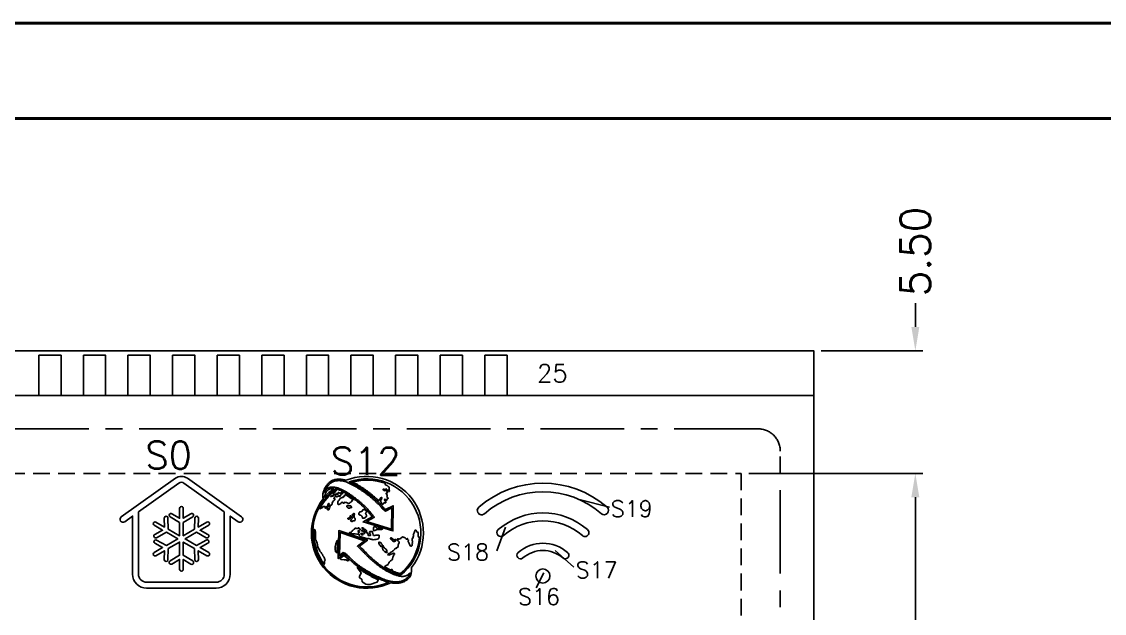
# Model space of a CAD drawing. Header units: millimetres. Extents: x 50 to 800, y 302 to 428.
# Drawn here: x 297.49 to 346.04, y 401.52 to 428.07 of the extents above; entities that cross this region are included whole.
import ezdxf
from ezdxf.enums import TextEntityAlignment as Align

# ---------------------------------------------------------------- set-up
doc = ezdxf.new("R2010")
doc.units = ezdxf.units.MM
doc.header["$LTSCALE"] = 3
doc.linetypes.add('CENTER', pattern=[2, 1.25, -0.25, 0.25, -0.25])
doc.linetypes.add('HIDDEN', pattern=[0.375, 0.25, -0.125])
doc.layers.get('DEFPOINTS').update_dxf_attribs({"linetype": 'CONTINUOUS'})
for name, color, linetype in [('1', 4, 'CONTINUOUS'), ('DIM', 4, 'CONTINUOUS'), ('DWG', 7, 'CONTINUOUS'), ('title', 7, 'CONTINUOUS')]:
    doc.layers.add(name, color=color, linetype=linetype)
doc.styles.add('ROMANS', font='romans.shx')
doc.dimstyles.new('LCDDIM', dxfattribs={"dimtxt": 0.7, "dimasz": 0.56, "dimexe": 0.175, "dimexo": 0.175, "dimgap": 0.14, "dimtad": 0, "dimzin": 0, "dimdsep": 46, "dimtxsty": 'ROMANS', "dimcen": 2.5, "dimadec": 0, "dimazin": 0, "dimtfac": 1, "dimtofl": 0, "dimtmove": 0, "dimatfit": 3, "dimfxl": 0, "dimarcsym": 0})

# ---------------------------------------------------------------- blocks, each defined once
blk = doc.blocks.new('SPC')
at = {"layer": 'DWG'}
for points in [[(50.688, 36.831), (50.337, 37.081), (50.337, 34.476, -0.414214), (49.707, 33.846), (46.587, 33.846, -0.414214), (45.956, 34.476), (45.956, 37.081), (45.606, 36.831, -1), (45.451, 37.049), (47.88, 38.781, -0.320007), (48.413, 38.781), (50.843, 37.049, -1)], [(55.425, 38.715), (55.392, 38.721), (55.359, 38.726), (55.326, 38.73), (55.293, 38.733), (55.26, 38.735), (55.226, 38.736), (55.193, 38.736), (55.159, 38.735), (55.126, 38.733), (55.093, 38.73), (55.06, 38.726), (55.027, 38.719), (54.994, 38.712), (54.963, 38.702), (54.937, 38.691), (54.907, 38.677), (54.877, 38.661), (54.849, 38.643), (54.821, 38.624), (54.795, 38.604), (54.77, 38.582), (54.745, 38.56), (54.722, 38.536), (54.699, 38.511), (54.677, 38.486), (54.657, 38.459), (54.637, 38.432), (54.619, 38.404), (54.602, 38.376), (54.585, 38.347), (54.57, 38.317), (54.556, 38.287), (54.543, 38.256), (54.531, 38.225), (54.528, 38.217), (54.518, 38.185), (54.509, 38.153), (54.501, 38.12), (54.495, 38.088), (54.491, 38.054), (54.488, 38.021), (54.487, 37.988), (54.488, 37.954), (54.492, 37.921), (54.499, 37.889), (54.508, 37.861, 0.794375), (57.538, 34.091), (57.567, 34.086), (57.6, 34.082), (57.633, 34.078), (57.666, 34.074), (57.699, 34.072), (57.733, 34.07), (57.766, 34.07), (57.8, 34.07), (57.833, 34.072), (57.866, 34.074), (57.9, 34.078), (57.933, 34.082), (57.965, 34.088), (57.998, 34.096), (58.03, 34.105), (58.062, 34.115), (58.093, 34.127), (58.124, 34.14), (58.153, 34.155), (58.182, 34.171), (58.211, 34.189), (58.239, 34.207), (58.266, 34.226), (58.293, 34.246), (58.318, 34.268), (58.342, 34.292), (58.364, 34.316), (58.384, 34.343), (58.402, 34.371), (58.418, 34.401), (58.43, 34.432), (58.44, 34.463), (58.445, 34.488), (58.45, 34.521), (58.455, 34.554), (58.458, 34.587), (58.461, 34.621), (58.464, 34.654), (58.466, 34.687), (58.468, 34.721), (58.47, 34.754), (58.471, 34.778, 0.762052), (55.526, 38.688), (55.522, 38.69), (55.49, 38.699), (55.458, 38.707)], [(50.07, 34.476), (50.07, 37.271), (48.258, 38.564, 0.320007), (48.035, 38.564), (46.223, 37.271), (46.223, 34.476, 0.414214), (46.587, 34.113), (49.707, 34.113, 0.414214)], [(55.686, 38.619), (55.715, 38.605), (55.745, 38.59), (55.775, 38.574), (55.805, 38.559), (55.834, 38.544), (55.864, 38.528), (55.893, 38.512), (55.922, 38.496), (55.951, 38.479), (55.98, 38.463), (56.009, 38.446), (56.038, 38.429), (56.067, 38.412), (56.095, 38.395), (56.124, 38.377), (56.152, 38.359), (56.18, 38.341), (56.208, 38.323), (56.236, 38.305), (56.264, 38.286), (56.292, 38.268), (56.319, 38.249), (56.347, 38.23), (56.374, 38.211), (56.401, 38.191), (56.428, 38.171), (56.455, 38.152), (56.482, 38.132), (56.508, 38.111), (56.535, 38.091), (56.561, 38.071), (56.587, 38.05), (56.613, 38.029), (56.639, 38.008), (56.665, 37.987), (56.691, 37.965), (56.716, 37.944), (56.742, 37.922), (56.767, 37.9), (56.792, 37.878), (56.817, 37.856), (56.842, 37.834), (56.866, 37.811), (56.891, 37.788), (56.915, 37.766), (56.94, 37.743), (56.964, 37.72), (56.988, 37.697), (57.012, 37.673), (57.036, 37.65), (57.059, 37.626), (57.083, 37.602), (57.092, 37.593), (57.115, 37.568), (57.137, 37.543), (57.158, 37.518), (57.179, 37.492), (57.201, 37.467), (57.224, 37.442), (57.248, 37.419), (57.274, 37.398), (57.302, 37.38), (57.644, 37.546), (57.634, 36.419), (56.296, 36.819), (56.706, 37.051), (56.69, 37.068), (56.668, 37.093), (56.646, 37.119), (56.625, 37.145), (56.604, 37.171), (56.584, 37.197), (56.563, 37.224), (56.543, 37.25), (56.522, 37.276), (56.5, 37.302), (56.479, 37.327), (56.457, 37.352), (56.44, 37.369), (56.417, 37.393), (56.393, 37.417), (56.369, 37.441), (56.345, 37.464), (56.321, 37.487), (56.297, 37.509), (56.272, 37.532), (56.247, 37.554), (56.222, 37.577), (56.197, 37.599), (56.172, 37.621), (56.147, 37.643), (56.122, 37.665), (56.096, 37.686), (56.071, 37.708), (56.045, 37.729), (56.019, 37.75), (55.993, 37.771), (55.967, 37.792), (55.941, 37.813), (55.914, 37.833), (55.888, 37.853), (55.861, 37.874), (55.835, 37.894), (55.808, 37.913), (55.781, 37.933), (55.754, 37.953), (55.726, 37.972), (55.699, 37.991), (55.671, 38.01), (55.643, 38.028), (55.616, 38.047), (55.587, 38.065), (55.559, 38.082), (55.531, 38.1), (55.502, 38.117), (55.473, 38.134), (55.444, 38.15), (55.415, 38.166), (55.385, 38.182), (55.356, 38.197), (55.326, 38.212), (55.295, 38.226), (55.265, 38.24), (55.234, 38.253), (55.203, 38.265), (55.172, 38.276), (55.14, 38.287), (55.108, 38.296), (55.076, 38.305), (55.058, 38.309, 0.90576), (57.447, 34.111), (57.436, 34.113), (57.404, 34.122), (57.372, 34.131), (57.34, 34.141), (57.308, 34.152), (57.298, 34.155), (57.267, 34.166), (57.236, 34.178), (57.205, 34.19), (57.173, 34.202), (57.142, 34.214), (57.112, 34.227), (57.081, 34.24), (57.05, 34.253), (57.019, 34.267), (56.989, 34.28), (56.959, 34.294), (56.928, 34.308), (56.898, 34.323), (56.868, 34.337), (56.838, 34.352), (56.808, 34.367), (56.778, 34.382), (56.749, 34.397), (56.719, 34.412), (56.689, 34.428), (56.66, 34.444), (56.631, 34.46), (56.601, 34.476), (56.572, 34.492), (56.543, 34.509), (56.514, 34.526), (56.486, 34.543), (56.457, 34.56), (56.428, 34.577), (56.4, 34.594), (56.371, 34.612), (56.343, 34.63), (56.315, 34.647), (56.287, 34.666), (56.259, 34.684), (56.231, 34.702), (56.203, 34.721), (56.176, 34.74), (56.148, 34.759), (56.121, 34.778), (56.094, 34.797), (56.066, 34.817), (56.04, 34.836), (56.013, 34.856), (55.986, 34.876), (55.96, 34.897), (55.958, 34.898), (55.932, 34.919), (55.906, 34.94), (55.881, 34.962), (55.856, 34.984), (55.831, 35.006), (55.807, 35.029), (55.783, 35.053), (55.759, 35.076), (55.736, 35.1), (55.712, 35.124), (55.689, 35.148), (55.666, 35.172), (55.642, 35.195), (55.619, 35.219), (55.599, 35.24), (55.576, 35.264), (55.552, 35.288), (55.529, 35.311), (55.503, 35.333), (55.476, 35.352), (55.446, 35.368), (55.414, 35.376), (55.177, 35.174), (55.204, 36.43), (56.485, 35.999), (56.134, 35.726), (56.159, 35.703), (56.184, 35.681), (56.209, 35.659), (56.213, 35.655), (56.238, 35.632), (56.262, 35.609), (56.285, 35.586), (56.309, 35.562), (56.332, 35.538), (56.355, 35.514), (56.378, 35.49), (56.401, 35.466), (56.425, 35.442), (56.448, 35.418), (56.457, 35.408), (56.48, 35.385), (56.504, 35.361), (56.528, 35.338), (56.552, 35.315), (56.576, 35.291), (56.6, 35.269), (56.625, 35.246), (56.649, 35.223), (56.674, 35.201), (56.699, 35.178), (56.724, 35.156), (56.749, 35.134), (56.774, 35.112), (56.8, 35.09), (56.825, 35.069), (56.851, 35.047), (56.876, 35.026), (56.902, 35.005), (56.928, 34.984), (56.955, 34.963), (56.981, 34.943), (57.007, 34.923), (57.034, 34.902), (57.061, 34.882), (57.088, 34.863), (57.115, 34.843), (57.142, 34.824), (57.17, 34.805), (57.197, 34.786), (57.225, 34.768), (57.253, 34.749), (57.281, 34.731), (57.31, 34.714), (57.338, 34.696), (57.367, 34.679), (57.396, 34.663), (57.425, 34.646), (57.454, 34.631), (57.484, 34.615), (57.514, 34.6), (57.544, 34.586), (57.574, 34.572), (57.605, 34.559), (57.636, 34.546), (57.667, 34.534), (57.698, 34.523), (57.699, 34.522), (57.731, 34.511), (57.762, 34.5), (57.794, 34.489), (57.826, 34.479), (57.858, 34.47), (57.89, 34.461), (57.923, 34.454), (57.956, 34.448), (57.989, 34.443), (57.989, 34.443, 0.837913), (55.675, 38.625)], [(57.425, 38.413), (57.403, 38.43), (57.367, 38.452), (57.335, 38.467), (57.304, 38.487), (57.283, 38.509), (57.275, 38.536), (57.281, 38.553, 0.157444), (55.825, 38.613), (55.949, 38.544), (55.979, 38.528), (56.008, 38.511), (56.037, 38.494), (56.066, 38.477), (56.095, 38.46), (56.124, 38.442), (56.153, 38.424), (56.182, 38.406), (56.21, 38.388), (56.239, 38.37), (56.267, 38.351), (56.295, 38.333), (56.323, 38.314), (56.351, 38.295), (56.379, 38.275), (56.406, 38.256), (56.434, 38.236), (56.461, 38.216), (56.488, 38.196), (56.515, 38.176), (56.542, 38.156), (56.569, 38.135), (56.596, 38.114), (56.622, 38.093), (56.648, 38.072), (56.675, 38.051), (56.701, 38.03), (56.727, 38.008), (56.752, 37.986), (56.778, 37.964), (56.803, 37.942), (56.829, 37.92), (56.854, 37.897), (56.879, 37.875), (56.904, 37.852), (56.929, 37.829), (56.954, 37.806), (56.978, 37.783), (57.002, 37.76), (57.002, 37.782), (57.022, 37.815), (57.05, 37.819), (57.059, 37.842), (57.059, 37.859), (57.054, 37.876), (57.063, 37.892), (57.076, 37.895), (57.093, 37.898), (57.117, 37.917), (57.139, 37.917), (57.139, 37.89), (57.125, 37.878), (57.13, 37.849), (57.11, 37.831), (57.092, 37.814), (57.092, 37.723), (57.124, 37.668), (57.1, 37.664), (57.13, 37.634), (57.156, 37.606), (57.164, 37.597), (57.185, 37.618), (57.188, 37.621), (57.211, 37.668), (57.25, 37.674), (57.266, 37.674), (57.299, 37.677), (57.307, 37.679), (57.317, 37.688), (57.319, 37.706), (57.306, 37.736), (57.305, 37.737), (57.286, 37.764), (57.271, 37.777), (57.252, 37.81), (57.261, 37.831), (57.289, 37.837), (57.305, 37.808), (57.313, 37.797), (57.33, 37.793), (57.356, 37.788), (57.366, 37.805), (57.36, 37.845), (57.377, 37.85), (57.396, 37.86), (57.417, 37.874), (57.417, 37.895), (57.391, 37.907), (57.369, 37.933), (57.366, 37.966), (57.367, 38.006), (57.367, 38.033), (57.357, 38.047), (57.363, 38.078), (57.321, 38.096), (57.338, 38.121), (57.362, 38.123), (57.375, 38.129), (57.385, 38.152), (57.385, 38.176), (57.358, 38.19), (57.35, 38.217), (57.376, 38.246), (57.42, 38.245), (57.437, 38.219), (57.445, 38.192), (57.464, 38.182), (57.476, 38.208), (57.466, 38.297), (57.464, 38.319), (57.458, 38.353), (57.464, 38.38), (57.453, 38.403)], [(67.234, 37.48, 0.37367), (61.481, 37.48, 1), (61.733, 37.19, -0.37367), (66.982, 37.19, 1)], [(55.094, 38.248), (55.11, 38.244), (55.071, 38.199), (55.049, 38.165), (55.028, 38.148), (55.001, 38.12), (54.973, 38.104), (54.96, 38.059), (54.918, 38.011), (54.903, 37.999), (54.875, 37.988), (54.858, 37.981), (54.836, 37.956), (54.863, 37.967), (54.892, 37.978), (54.947, 37.984), (54.973, 38.01), (55.011, 38.041), (55.049, 38.056), (55.09, 38.073), (55.108, 38.095), (55.125, 38.09), (55.129, 38.062), (55.154, 38.057), (55.171, 38.107), (55.175, 38.121), (55.18, 38.136), (55.198, 38.14), (55.216, 38.132), (55.241, 38.117), (55.271, 38.112), (55.29, 38.115), (55.302, 38.121), (55.309, 38.132), (55.316, 38.153), (55.389, 38.12), (55.379, 38.1), (55.338, 38.083), (55.312, 38.07), (55.289, 38.034), (55.266, 37.981), (55.242, 37.961), (55.214, 37.966), (55.222, 37.984), (55.218, 38.007), (55.205, 38.009), (55.18, 37.976), (55.147, 37.956), (55.127, 37.94), (55.108, 37.943), (55.101, 37.957), (55.098, 37.974), (55.081, 37.988), (55.056, 37.978), (55.056, 37.978), (55.032, 37.954), (55.028, 37.923), (54.999, 37.907), (54.984, 37.884), (54.984, 37.867), (55.007, 37.867), (55.026, 37.847), (55.032, 37.815), (54.991, 37.794), (54.965, 37.762), (54.926, 37.707), (54.911, 37.657), (54.908, 37.637), (54.898, 37.597), (54.878, 37.596), (54.853, 37.556), (54.819, 37.522), (54.792, 37.49), (54.8, 37.459), (54.77, 37.432), (54.787, 37.388), (54.758, 37.365), (54.73, 37.357), (54.705, 37.376), (54.696, 37.409), (54.699, 37.457), (54.711, 37.486), (54.724, 37.51), (54.757, 37.526), (54.782, 37.555), (54.79, 37.563), (54.767, 37.575), (54.763, 37.601), (54.767, 37.627), (54.767, 37.643), (54.738, 37.647), (54.725, 37.621), (54.715, 37.596), (54.691, 37.548), (54.668, 37.516), (54.655, 37.454), (54.655, 37.422), (54.592, 37.446), (54.597, 37.48), (54.592, 37.516), (54.555, 37.511), (54.492, 37.511), (54.474, 37.469), (54.352, 37.414, -0.118437), (55.076, 38.253)], [(54.844, 38.315), (54.877, 38.321), (54.91, 38.324), (54.944, 38.324), (54.977, 38.322), (54.98, 38.321, 0.058687), (54.558, 37.923), (54.561, 37.934), (54.57, 37.967), (54.579, 37.999), (54.589, 38.031), (54.6, 38.062), (54.613, 38.093), (54.626, 38.124), (54.641, 38.154), (54.642, 38.155), (54.658, 38.184), (54.677, 38.211), (54.699, 38.237), (54.724, 38.259), (54.751, 38.278), (54.781, 38.294), (54.812, 38.306)], [(49.37, 35.449), (48.987, 35.67), (49.338, 35.863, 1), (49.259, 36.007), (48.821, 35.766), (48.311, 36.06), (48.821, 36.355), (49.259, 36.114, 1), (49.338, 36.258), (48.987, 36.451), (49.37, 36.672, 1.030478), (49.288, 36.814), (48.905, 36.593), (48.913, 36.992, 1.021645), (48.749, 36.995), (48.739, 36.497), (48.229, 36.202), (48.229, 36.791), (48.656, 37.051, 1), (48.571, 37.191), (48.229, 36.983), (48.229, 37.426, 1.030478), (48.065, 37.426), (48.065, 36.983), (47.722, 37.191, 1), (47.637, 37.051), (48.065, 36.791), (48.065, 36.202), (47.555, 36.497), (47.544, 36.997, 1), (47.38, 36.993), (47.388, 36.593), (47.005, 36.814, 1.030478), (46.923, 36.672), (47.306, 36.451), (46.955, 36.258, 1), (47.034, 36.114), (47.473, 36.355), (47.982, 36.06), (47.473, 35.766), (47.034, 36.007, 1), (46.955, 35.863), (47.306, 35.67), (46.923, 35.449, 1.030478), (47.005, 35.306), (47.388, 35.528), (47.38, 35.127, 1), (47.544, 35.124), (47.555, 35.624), (48.065, 35.918), (48.065, 35.329), (47.637, 35.07, 1), (47.722, 34.93), (48.065, 35.137), (48.065, 34.695, 1.030478), (48.229, 34.695), (48.229, 35.137), (48.571, 34.93, 1.003444), (48.656, 35.07), (48.229, 35.329), (48.229, 35.918), (48.739, 35.624), (48.749, 35.124, 1), (48.913, 35.127), (48.905, 35.528), (49.288, 35.306, 1.030478)], [(66.127, 36.206, 0.37367), (62.587, 36.206, -1), (62.354, 36.475, -0.37367), (66.361, 36.475, -1)], [(54.56, 35.081), (54.568, 34.972), (54.551, 34.923, -0.177796), (54.095, 36.493), (54.119, 36.474), (54.146, 36.433), (54.153, 36.359), (54.163, 36.26), (54.161, 36.182), (54.16, 36.115), (54.155, 36.059, 0.003177), (54.158, 36.03), (54.187, 35.999), (54.208, 35.946), (54.221, 35.916), (54.241, 35.863), (54.247, 35.788), (54.268, 35.705), (54.282, 35.659), (54.322, 35.594), (54.357, 35.502), (54.413, 35.444), (54.448, 35.387), (54.488, 35.348), (54.496, 35.299), (54.541, 35.25), (54.564, 35.194), (54.568, 35.151), (54.592, 35.129), (54.596, 35.102)], [(57.395, 34.727), (57.423, 34.711), (57.452, 34.695), (57.48, 34.68), (57.509, 34.665), (57.538, 34.65), (57.543, 34.648), (57.543, 34.649), (57.549, 34.685), (57.592, 34.688), (57.606, 34.667), (57.603, 34.634), (57.605, 34.619), (57.627, 34.61), (57.656, 34.598), (57.686, 34.586), (57.715, 34.576), (57.749, 34.564), (57.781, 34.553), (57.811, 34.542), (57.842, 34.532), (57.873, 34.524), (57.903, 34.516), (57.934, 34.509), (57.965, 34.503), (57.973, 34.502, 0.201417), (58.823, 36.129), (58.793, 36.141), (58.77, 36.176), (58.766, 36.221), (58.76, 36.258), (58.76, 36.266), (58.757, 36.299), (58.761, 36.329), (58.752, 36.362), (58.727, 36.362), (58.711, 36.358), (58.698, 36.376), (58.691, 36.411), (58.674, 36.427), (58.667, 36.449), (58.646, 36.454), (58.623, 36.445), (58.593, 36.392), (58.599, 36.37), (58.587, 36.339), (58.574, 36.306), (58.559, 36.284), (58.553, 36.256), (58.542, 36.224), (58.563, 36.211), (58.557, 36.18), (58.537, 36.17), (58.534, 36.139), (58.532, 36.102), (58.507, 36.093), (58.501, 36.052), (58.493, 36.027), (58.493, 35.982), (58.507, 35.955), (58.505, 35.923), (58.501, 35.884), (58.505, 35.847), (58.495, 35.824), (58.489, 35.792), (58.492, 35.767), (58.46, 35.728), (58.427, 35.737), (58.408, 35.759), (58.396, 35.78), (58.369, 35.818), (58.355, 35.839), (58.356, 35.877), (58.334, 35.896), (58.331, 35.917), (58.314, 35.942), (58.317, 35.966), (58.327, 35.992), (58.326, 36.012), (58.309, 36.007), (58.29, 36.034), (58.292, 36.061), (58.286, 36.077), (58.265, 36.077), (58.256, 36.066), (58.251, 36.048), (58.23, 36.044), (58.219, 36.065), (58.206, 36.082), (58.176, 36.101), (58.155, 36.118), (58.127, 36.129), (58.106, 36.138), (58.086, 36.138), (58.069, 36.159), (58.049, 36.134), (58.041, 36.122), (58.028, 36.115), (57.996, 36.104), (57.986, 36.085), (57.965, 36.067), (57.948, 36.062), (57.923, 36.062), (57.918, 36.052), (57.9, 36.048), (57.881, 36.057), (57.864, 36.06), (57.842, 36.059), (57.824, 36.046), (57.824, 36.034), (57.826, 36.017), (57.841, 36.002), (57.864, 35.985), (57.874, 35.97), (57.886, 35.947), (57.91, 35.927), (57.908, 35.905), (57.917, 35.88), (57.905, 35.86), (57.881, 35.845), (57.874, 35.833), (57.878, 35.819), (57.874, 35.802), (57.874, 35.786), (57.872, 35.768), (57.87, 35.752), (57.861, 35.728), (57.857, 35.707), (57.855, 35.685), (57.828, 35.67), (57.805, 35.668), (57.786, 35.66), (57.786, 35.64), (57.761, 35.635), (57.744, 35.626), (57.718, 35.612), (57.704, 35.6), (57.695, 35.586), (57.688, 35.575), (57.674, 35.561), (57.652, 35.544), (57.639, 35.526), (57.618, 35.513), (57.584, 35.479), (57.544, 35.468), (57.489, 35.426), (57.465, 35.411), (57.439, 35.404), (57.419, 35.395), (57.412, 35.374), (57.403, 35.351), (57.408, 35.338), (57.455, 35.331), (57.485, 35.338), (57.494, 35.35), (57.539, 35.367), (57.563, 35.367), (57.586, 35.382), (57.597, 35.395), (57.622, 35.408), (57.659, 35.419), (57.701, 35.411), (57.701, 35.394), (57.697, 35.366), (57.677, 35.344), (57.664, 35.321), (57.66, 35.293), (57.643, 35.273), (57.627, 35.254), (57.621, 35.215), (57.618, 35.189), (57.617, 35.166), (57.612, 35.131), (57.583, 35.113), (57.554, 35.084), (57.52, 35.071), (57.494, 35.047), (57.47, 35.008), (57.449, 34.963), (57.42, 34.942), (57.404, 34.887), (57.386, 34.891), (57.355, 34.882), (57.328, 34.864), (57.279, 34.837), (57.262, 34.81), (57.283, 34.796), (57.311, 34.778), (57.339, 34.761), (57.367, 34.744)], [(65.256, 35.203, 0.37367), (63.458, 35.203, -1), (63.247, 35.446, -0.37367), (65.467, 35.446, -1)]]:
    blk.add_lwpolyline(points, format="xyb", close=True, dxfattribs=at)
for points in [[(55.288, 38.672), (55.257, 38.674), (55.225, 38.675), (55.194, 38.675), (55.162, 38.674), (55.131, 38.672), (55.1, 38.669), (55.07, 38.665), (55.04, 38.659), (55.011, 38.652), (54.983, 38.644), (54.961, 38.635), (54.934, 38.623), (54.908, 38.608), (54.883, 38.592), (54.858, 38.575), (54.834, 38.556), (54.81, 38.537), (54.788, 38.516), (54.766, 38.494), (54.745, 38.471), (54.725, 38.447), (54.706, 38.423), (54.688, 38.397), (54.671, 38.372), (54.654, 38.345), (54.639, 38.318), (54.625, 38.29), (54.612, 38.262), (54.6, 38.233), (54.589, 38.204), (54.586, 38.197), (54.577, 38.167), (54.573, 38.154), (54.586, 38.181), (54.588, 38.185), (54.607, 38.217), (54.629, 38.249), (54.656, 38.28), (54.686, 38.307), (54.719, 38.33), (54.755, 38.35), (54.792, 38.365), (54.831, 38.375), (54.869, 38.382), (54.908, 38.385), (54.945, 38.385), (54.983, 38.383), (55.019, 38.378), (55.055, 38.372), (55.09, 38.364), (55.124, 38.355), (55.158, 38.345), (55.192, 38.334), (55.225, 38.322), (55.257, 38.309), (55.289, 38.296), (55.321, 38.282), (55.352, 38.267), (55.383, 38.252), (55.414, 38.236), (55.444, 38.22), (55.474, 38.204), (55.504, 38.187), (55.533, 38.17), (55.562, 38.152), (55.591, 38.134), (55.62, 38.116), (55.649, 38.098), (55.677, 38.079), (55.705, 38.06), (55.733, 38.041), (55.761, 38.022), (55.789, 38.002), (55.817, 37.983), (55.844, 37.963), (55.871, 37.943), (55.898, 37.923), (55.925, 37.902), (55.952, 37.881), (55.979, 37.861), (56.005, 37.84), (56.031, 37.819), (56.058, 37.797), (56.084, 37.776), (56.11, 37.755), (56.136, 37.733), (56.161, 37.711), (56.187, 37.689), (56.213, 37.667), (56.238, 37.645), (56.263, 37.622), (56.288, 37.6), (56.313, 37.577), (56.338, 37.554), (56.363, 37.531), (56.388, 37.508), (56.412, 37.484), (56.436, 37.461), (56.461, 37.436), (56.485, 37.412), (56.502, 37.393), (56.525, 37.367), (56.547, 37.341), (56.569, 37.315), (56.591, 37.288), (56.612, 37.261), (56.632, 37.235), (56.632, 37.235), (56.653, 37.209), (56.673, 37.183), (56.693, 37.158), (56.714, 37.133), (56.735, 37.11), (56.805, 37.036), (56.451, 36.836), (57.573, 36.501), (57.582, 37.448), (57.298, 37.31), (57.238, 37.348), (57.207, 37.373), (57.18, 37.399), (57.155, 37.426), (57.133, 37.452), (57.111, 37.478), (57.09, 37.504), (57.069, 37.528), (57.048, 37.551), (57.039, 37.56), (57.016, 37.583), (56.993, 37.606), (56.969, 37.629), (56.945, 37.653), (56.922, 37.676), (56.898, 37.698), (56.874, 37.721), (56.849, 37.744), (56.825, 37.766), (56.801, 37.788), (56.776, 37.81), (56.751, 37.832), (56.727, 37.854), (56.702, 37.876), (56.677, 37.897), (56.651, 37.918), (56.626, 37.939), (56.601, 37.96), (56.575, 37.981), (56.549, 38.002), (56.523, 38.022), (56.497, 38.043), (56.471, 38.063), (56.445, 38.083), (56.418, 38.102), (56.392, 38.122), (56.365, 38.141), (56.338, 38.161), (56.311, 38.18), (56.284, 38.198), (56.257, 38.217), (56.23, 38.236), (56.202, 38.254), (56.175, 38.272), (56.147, 38.29), (56.119, 38.308), (56.091, 38.325), (56.063, 38.342), (56.035, 38.359), (56.007, 38.376), (55.978, 38.393), (55.95, 38.41), (55.921, 38.426), (55.892, 38.442), (55.864, 38.458), (55.835, 38.474), (55.805, 38.489), (55.776, 38.505), (55.747, 38.52), (55.718, 38.535), (55.688, 38.55), (55.659, 38.565), (55.629, 38.579), (55.599, 38.593), (55.59, 38.598), (55.561, 38.61), (55.533, 38.621), (55.504, 38.631), (55.474, 38.64), (55.444, 38.648), (55.413, 38.655), (55.382, 38.66), (55.351, 38.665), (55.32, 38.669)], [(55.58, 37.682), (55.609, 37.665), (55.626, 37.65), (55.658, 37.645), (55.659, 37.645), (55.684, 37.659), (55.697, 37.676), (55.719, 37.698), (55.748, 37.715), (55.776, 37.732), (55.783, 37.736), (55.81, 37.763), (55.788, 37.776), (55.806, 37.801), (55.843, 37.816), (55.502, 38.052), (55.489, 38.042), (55.487, 38.019), (55.46, 38.007), (55.456, 37.966), (55.404, 37.966), (55.398, 37.914), (55.361, 37.912), (55.32, 37.9), (55.276, 37.88), (55.251, 37.854), (55.224, 37.801), (55.185, 37.77), (55.183, 37.748), (55.167, 37.725), (55.156, 37.698), (55.16, 37.654), (55.168, 37.625), (55.193, 37.605), (55.218, 37.601), (55.243, 37.618), (55.274, 37.638), (55.292, 37.665), (55.323, 37.696), (55.374, 37.707), (55.379, 37.679), (55.395, 37.665), (55.419, 37.661), (55.442, 37.666), (55.456, 37.699), (55.487, 37.703), (55.522, 37.698), (55.536, 37.698), (55.557, 37.69)], [(57.207, 38.248), (57.233, 38.232), (57.241, 38.22), (57.264, 38.224), (57.277, 38.218), (57.301, 38.231), (57.31, 38.247), (57.339, 38.279), (57.34, 38.298), (57.318, 38.3), (57.279, 38.282), (57.25, 38.28), (57.221, 38.298), (57.187, 38.29)], [(55.746, 37.536), (55.728, 37.54), (55.694, 37.54), (55.68, 37.54), (55.647, 37.536), (55.636, 37.547), (55.61, 37.563), (55.59, 37.563), (55.566, 37.537), (55.57, 37.499), (55.589, 37.481), (55.597, 37.462), (55.619, 37.445), (55.655, 37.434), (55.664, 37.435), (55.696, 37.442), (55.707, 37.45), (55.739, 37.461), (55.777, 37.457), (55.769, 37.499), (55.766, 37.51)], [(56.338, 36.987), (56.368, 37.001), (56.392, 37.017), (56.415, 37.037), (56.431, 37.058), (56.447, 37.075), (56.446, 37.098), (56.443, 37.126), (56.437, 37.142), (56.437, 37.169), (56.417, 37.177), (56.401, 37.214), (56.427, 37.242), (56.439, 37.259), (56.452, 37.281), (56.441, 37.294), (56.42, 37.318), (56.404, 37.335), (56.381, 37.358), (56.358, 37.382), (56.338, 37.401), (56.334, 37.394), (56.322, 37.379), (56.27, 37.353), (56.261, 37.319), (56.245, 37.304), (56.228, 37.286), (56.216, 37.283), (56.183, 37.277), (56.15, 37.271), (56.132, 37.262), (56.123, 37.249), (56.112, 37.222), (56.108, 37.205), (56.103, 37.172), (56.103, 37.17), (56.123, 37.146), (56.126, 37.143), (56.157, 37.131), (56.186, 37.124), (56.225, 37.101), (56.236, 37.085), (56.25, 37.052), (56.261, 37.018), (56.265, 36.995), (56.299, 36.988), (56.303, 36.987), (56.336, 36.987)], [(55.724, 36.984), (55.697, 36.964), (55.69, 36.958), (55.658, 36.951), (55.632, 36.95), (55.606, 36.968), (55.617, 36.987), (55.648, 36.995), (55.672, 37.008), (55.692, 37.023), (55.711, 37.087), (55.74, 37.087), (55.777, 37.058), (55.771, 37.029), (55.748, 37)], [(55.896, 37.02), (55.918, 36.983), (55.933, 36.953), (55.938, 36.938), (55.939, 36.92), (55.937, 36.901), (55.922, 36.879), (55.896, 36.867), (55.856, 36.864), (55.822, 36.849), (55.816, 36.846), (55.793, 36.841), (55.761, 36.849), (55.754, 36.852), (55.732, 36.877), (55.751, 36.905), (55.758, 36.912), (55.781, 36.938), (55.796, 36.954), (55.812, 36.983), (55.823, 37), (55.836, 37.022), (55.845, 37.032), (55.843, 37.068), (55.846, 37.107), (55.846, 37.115), (55.826, 37.115), (55.801, 37.128), (55.805, 37.151), (55.825, 37.149), (55.834, 37.159), (55.846, 37.171), (55.846, 37.184), (55.86, 37.197), (55.878, 37.201), (55.904, 37.188), (55.909, 37.171), (55.907, 37.155), (55.896, 37.132), (55.896, 37.104), (55.893, 37.067)], [(56.719, 36.027), (56.751, 36.02), (56.752, 36.02), (56.804, 36.03), (56.867, 36.03), (56.922, 36.041), (56.964, 36.059), (56.99, 36.072), (56.996, 36.109), (57.019, 36.132), (57.011, 36.164), (57.022, 36.195), (57.009, 36.224), (56.938, 36.227), (56.905, 36.23), (56.891, 36.227), (56.858, 36.221), (56.822, 36.219), (56.765, 36.219), (56.749, 36.242), (56.733, 36.3), (56.718, 36.329), (56.715, 36.363), (56.705, 36.389), (56.629, 36.389), (56.6, 36.384), (56.574, 36.363), (56.589, 36.316), (56.603, 36.286), (56.61, 36.271), (56.626, 36.245), (56.626, 36.211), (56.555, 36.206), (56.518, 36.219), (56.521, 36.266), (56.498, 36.321), (56.459, 36.328), (56.441, 36.42), (56.444, 36.432), (56.437, 36.45), (56.414, 36.473), (56.406, 36.476), (56.374, 36.485), (56.341, 36.494), (56.33, 36.497), (56.311, 36.536), (56.288, 36.554), (56.248, 36.56), (56.248, 36.531), (56.264, 36.505), (56.288, 36.489), (56.309, 36.455), (56.34, 36.436), (56.366, 36.416), (56.366, 36.415), (56.393, 36.405), (56.402, 36.36), (56.377, 36.36), (56.37, 36.351), (56.363, 36.335), (56.366, 36.304), (56.338, 36.308), (56.334, 36.323), (56.335, 36.336), (56.335, 36.342), (56.335, 36.349), (56.333, 36.359), (56.325, 36.38), (56.316, 36.388), (56.307, 36.392), (56.287, 36.396), (56.277, 36.398), (56.268, 36.406), (56.257, 36.414), (56.244, 36.418), (56.236, 36.421), (56.228, 36.435), (56.188, 36.469), (56.175, 36.487), (56.155, 36.496), (56.115, 36.513), (56.12, 36.533), (56.114, 36.545), (56.108, 36.557), (56.098, 36.557), (56.08, 36.552), (56.066, 36.546), (56.06, 36.538), (56.038, 36.532), (56.001, 36.531), (55.977, 36.534), (55.962, 36.535), (55.945, 36.538), (55.925, 36.534), (55.92, 36.504), (55.893, 36.493), (55.886, 36.484), (55.87, 36.47), (55.846, 36.455), (55.832, 36.448), (55.816, 36.438), (55.8, 36.403), (55.779, 36.381), (55.759, 36.359), (55.721, 36.347), (55.688, 36.347), (55.672, 36.331), (55.779, 36.295), (55.861, 36.29), (55.939, 36.287), (56.013, 36.277), (56.091, 36.274), (56.125, 36.263), (56.117, 36.216), (56.146, 36.187), (56.165, 36.165), (56.486, 36.058), (56.5, 36.08), (56.553, 36.077), (56.589, 36.062), (56.623, 36.054), (56.65, 36.041), (56.686, 36.035)], [(56.129, 36.391), (56.114, 36.364), (56.108, 36.342), (56.086, 36.335), (56.078, 36.351), (56.081, 36.367), (56.082, 36.382), (56.068, 36.404), (56.077, 36.435), (56.116, 36.426)], [(56.781, 36.601), (56.769, 36.574), (56.767, 36.568), (56.762, 36.535), (56.76, 36.509), (56.759, 36.489), (56.754, 36.456), (56.753, 36.439), (56.779, 36.439), (56.812, 36.44), (56.816, 36.44), (56.848, 36.449), (56.872, 36.456), (56.915, 36.481), (56.953, 36.476), (56.981, 36.481), (57.03, 36.483), (57.073, 36.48), (57.074, 36.479), (57.108, 36.48), (57.13, 36.485), (57.155, 36.493), (57.169, 36.5), (56.997, 36.551), (56.988, 36.536), (56.948, 36.539), (56.917, 36.542), (56.886, 36.575), (56.884, 36.585), (56.791, 36.613)], [(55.065, 35.834), (55.096, 35.918), (55.133, 35.991), (55.139, 35.995), (55.127, 35.44), (55.054, 35.492), (55.044, 35.597), (55.049, 35.702)], [(58.349, 34.402), (58.334, 34.378), (58.317, 34.355), (58.297, 34.334), (58.276, 34.313), (58.254, 34.294), (58.23, 34.275), (58.205, 34.257), (58.179, 34.241), (58.151, 34.224), (58.124, 34.209), (58.097, 34.196), (58.07, 34.183), (58.042, 34.173), (58.013, 34.163), (57.983, 34.155), (57.953, 34.148), (57.923, 34.143), (57.892, 34.138), (57.861, 34.135), (57.829, 34.133), (57.798, 34.131), (57.766, 34.131), (57.735, 34.132), (57.703, 34.133), (57.671, 34.135), (57.64, 34.138), (57.608, 34.142), (57.576, 34.147), (57.545, 34.152), (57.513, 34.158), (57.482, 34.165), (57.451, 34.173), (57.42, 34.181), (57.389, 34.19), (57.359, 34.199), (57.328, 34.21), (57.319, 34.213), (57.288, 34.224), (57.257, 34.235), (57.227, 34.247), (57.196, 34.259), (57.165, 34.271), (57.135, 34.284), (57.105, 34.296), (57.074, 34.309), (57.044, 34.323), (57.014, 34.336), (56.984, 34.35), (56.954, 34.364), (56.924, 34.378), (56.895, 34.392), (56.865, 34.407), (56.836, 34.421), (56.806, 34.436), (56.777, 34.451), (56.747, 34.467), (56.718, 34.482), (56.689, 34.498), (56.66, 34.514), (56.631, 34.53), (56.603, 34.546), (56.574, 34.562), (56.545, 34.579), (56.517, 34.595), (56.488, 34.612), (56.46, 34.629), (56.432, 34.646), (56.404, 34.664), (56.376, 34.681), (56.348, 34.699), (56.32, 34.717), (56.292, 34.735), (56.265, 34.753), (56.238, 34.772), (56.21, 34.79), (56.183, 34.809), (56.156, 34.828), (56.129, 34.847), (56.102, 34.866), (56.076, 34.886), (56.049, 34.905), (56.023, 34.925), (55.997, 34.945), (55.996, 34.946), (55.97, 34.966), (55.945, 34.987), (55.921, 35.008), (55.897, 35.029), (55.873, 35.051), (55.849, 35.074), (55.826, 35.096), (55.802, 35.12), (55.779, 35.143), (55.756, 35.167), (55.733, 35.19), (55.733, 35.19), (55.709, 35.214), (55.686, 35.238), (55.662, 35.262), (55.643, 35.282), (55.62, 35.306), (55.596, 35.331), (55.57, 35.356), (55.541, 35.381), (55.508, 35.405), (55.468, 35.425), (55.399, 35.444), (55.241, 35.309), (55.263, 36.345), (56.358, 35.978), (56.039, 35.729), (56.119, 35.657), (56.144, 35.635), (56.168, 35.614), (56.172, 35.61), (56.195, 35.588), (56.219, 35.566), (56.242, 35.542), (56.265, 35.519), (56.288, 35.495), (56.311, 35.472), (56.334, 35.447), (56.357, 35.423), (56.381, 35.399), (56.404, 35.375), (56.413, 35.365), (56.437, 35.341), (56.461, 35.318), (56.485, 35.294), (56.51, 35.27), (56.534, 35.247), (56.559, 35.224), (56.583, 35.201), (56.608, 35.178), (56.633, 35.155), (56.658, 35.133), (56.683, 35.11), (56.709, 35.088), (56.734, 35.066), (56.76, 35.044), (56.786, 35.022), (56.812, 35), (56.838, 34.979), (56.864, 34.957), (56.89, 34.936), (56.917, 34.915), (56.943, 34.894), (56.97, 34.874), (56.997, 34.853), (57.024, 34.833), (57.052, 34.813), (57.079, 34.793), (57.107, 34.774), (57.135, 34.754), (57.163, 34.735), (57.191, 34.716), (57.22, 34.698), (57.249, 34.68), (57.277, 34.661), (57.307, 34.644), (57.336, 34.626), (57.366, 34.609), (57.396, 34.593), (57.426, 34.576), (57.456, 34.561), (57.487, 34.545), (57.518, 34.53), (57.549, 34.516), (57.581, 34.502), (57.613, 34.489), (57.646, 34.476), (57.678, 34.465), (57.679, 34.465), (57.71, 34.453), (57.71, 34.453), (57.742, 34.442), (57.775, 34.431), (57.808, 34.421), (57.842, 34.411), (57.876, 34.402), (57.91, 34.394), (57.946, 34.388), (57.981, 34.382), (58.018, 34.379), (58.055, 34.377), (58.092, 34.378), (58.13, 34.382), (58.169, 34.389), (58.207, 34.399), (58.244, 34.414), (58.279, 34.434), (58.3, 34.448), (58.329, 34.47), (58.358, 34.494), (58.385, 34.521), (58.389, 34.526), (58.385, 34.499), (58.381, 34.479), (58.373, 34.452), (58.362, 34.427)], [(56.288, 36.302), (56.26, 36.305), (56.245, 36.293), (56.236, 36.296), (56.203, 36.303), (56.19, 36.296), (56.202, 36.273), (56.215, 36.272), (56.234, 36.253), (56.234, 36.236), (56.264, 36.237), (56.299, 36.255), (56.299, 36.258)], [(57.654, 36.036), (57.614, 36.059), (57.587, 36.099), (57.567, 36.106), (57.547, 36.101), (57.525, 36.095), (57.52, 36.085), (57.522, 36.074), (57.53, 36.06), (57.55, 36.049), (57.561, 36.032), (57.568, 36.023), (57.58, 36.007), (57.592, 36.001), (57.604, 35.995), (57.609, 35.988), (57.623, 35.98), (57.619, 35.972), (57.628, 35.96), (57.634, 35.953), (57.653, 35.95), (57.667, 35.95), (57.678, 35.945), (57.701, 35.942), (57.71, 35.946), (57.725, 35.959), (57.747, 35.955), (57.762, 35.969), (57.764, 35.98), (57.766, 35.998), (57.765, 36.021), (57.755, 36.037), (57.74, 36.03), (57.713, 36.027), (57.708, 36.017), (57.679, 36.023)], [(57.183, 35.586), (57.174, 35.602), (57.159, 35.614), (57.16, 35.631), (57.168, 35.661), (57.158, 35.71), (57.126, 35.714), (57.101, 35.714), (57.077, 35.727), (57.071, 35.745), (57.059, 35.77), (57.059, 35.771), (57.033, 35.791), (57.021, 35.825), (57.007, 35.848), (56.996, 35.876), (56.985, 35.9), (57.006, 35.914), (57.03, 35.906), (57.051, 35.9), (57.081, 35.897), (57.097, 35.884), (57.103, 35.872), (57.118, 35.843), (57.143, 35.802), (57.145, 35.774), (57.154, 35.761), (57.2, 35.755), (57.21, 35.702), (57.216, 35.7), (57.234, 35.676), (57.257, 35.646), (57.293, 35.615), (57.32, 35.595), (57.322, 35.592), (57.34, 35.563), (57.357, 35.535), (57.366, 35.516), (57.359, 35.511), (57.326, 35.506), (57.342, 35.494), (57.369, 35.473), (57.369, 35.456), (57.35, 35.449), (57.323, 35.445), (57.298, 35.459), (57.272, 35.479), (57.249, 35.502), (57.234, 35.513), (57.216, 35.537), (57.199, 35.551)], [(55.558, 35.201), (55.579, 35.18), (55.603, 35.156), (55.626, 35.133), (55.649, 35.109), (55.666, 35.092), (55.601, 35.081), (55.528, 35.113), (55.443, 35.113), (55.301, 35.129), (55.263, 35.174), (55.428, 35.315), (55.447, 35.305), (55.469, 35.289), (55.491, 35.27), (55.513, 35.249), (55.535, 35.225)], [(56.606, 34.019), (56.495, 34.019), (56.411, 34.03), (56.259, 34.14), (56.232, 34.25), (56.132, 34.319), (56.132, 34.382), (56.185, 34.461), (56.211, 34.54), (56.035, 34.771), (56.061, 34.752), (56.089, 34.732), (56.116, 34.713), (56.144, 34.694), (56.172, 34.675), (56.2, 34.656), (56.228, 34.637), (56.257, 34.619), (56.285, 34.601), (56.313, 34.582), (56.342, 34.565), (56.371, 34.547), (56.399, 34.529), (56.428, 34.512), (56.457, 34.495), (56.486, 34.478), (56.516, 34.461), (56.545, 34.444), (56.574, 34.427), (56.604, 34.411), (56.634, 34.395), (56.663, 34.379), (56.693, 34.363), (56.723, 34.348), (56.753, 34.332), (56.783, 34.317), (56.813, 34.302), (56.844, 34.287), (56.874, 34.272), (56.905, 34.258), (56.935, 34.244), (56.97, 34.228), (56.921, 34.124), (56.816, 34.087), (56.701, 34.04)]]:
    blk.add_lwpolyline(points, close=True, dxfattribs=at)
blk.add_circle((64.357, 34.395), 0.315, dxfattribs=at)
blk = doc.blocks.new('DWG')
at = {"layer": 'DWG'}
blk.add_line((0, 42.5), (76.5, 42.5), dxfattribs=at)
for points in [[(0, 0), (0, 44.5), (76.5, 44.5), (76.5, 0)], [(41.75, 44.3), (41.75, 42.5), (42.75, 42.5), (42.75, 44.3)], [(43.75, 44.3), (43.75, 42.5), (44.75, 42.5), (44.75, 44.3)], [(45.75, 44.3), (45.75, 42.5), (46.75, 42.5), (46.75, 44.3)], [(47.75, 44.3), (47.75, 42.5), (48.75, 42.5), (48.75, 44.3)], [(49.75, 44.3), (49.75, 42.5), (50.75, 42.5), (50.75, 44.3)], [(51.75, 44.3), (51.75, 42.5), (52.75, 42.5), (52.75, 44.3)], [(53.75, 44.3), (53.75, 42.5), (54.75, 42.5), (54.75, 44.3)], [(55.75, 44.3), (55.75, 42.5), (56.75, 42.5), (56.75, 44.3)], [(57.75, 44.3), (57.75, 42.5), (58.75, 42.5), (58.75, 44.3)], [(59.75, 44.3), (59.75, 42.5), (60.75, 42.5), (60.75, 44.3)], [(61.75, 44.3), (61.75, 42.5), (62.75, 42.5), (62.75, 44.3)]]:
    blk.add_lwpolyline(points, close=True, dxfattribs=at)
at = {"layer": 'DWG', "linetype": 'CENTER'}
blk.add_lwpolyline([(2.5, 3.5), (74, 3.5, 0.414214), (75, 4.5), (75, 40, 0.414214), (74, 41), (2.5, 41, 0.414214), (1.5, 40), (1.5, 4.5, 0.414214)], format="xyb", close=True, dxfattribs=at)
at = {"layer": 'DWG'}
blk.add_blockref('SPC', (0, 0), dxfattribs=at)
at = {"layer": 'DWG', "style": 'ROMANS'}
blk.add_text('25', height=0.804, dxfattribs=at).set_placement((64.781, 43.49), align=Align.MIDDLE)
blk = doc.blocks.new('*D50')
at = {"layer": 'DEFPOINTS', "color": 0}
for p in [(333.01, 413.301), (337.568, 413.301), (329.76, 407.801)]:
    blk.add_point(p, dxfattribs=at)
at = {"layer": 'DIM', "color": 0, "lineweight": -2}
for p, q in [((337.568, 414.373), (337.568, 415.445)), ((333.345, 413.301), (337.903, 413.301)), ((330.095, 407.801), (337.903, 407.801)), ((337.568, 406.729), (337.568, 405.657))]:
    blk.add_line(p, q, dxfattribs=at)
at = {"layer": 'DIM', "color": 0}
for points in [[(337.389, 414.373), (337.746, 414.373), (337.568, 413.301)], [(337.389, 406.729), (337.746, 406.729), (337.568, 407.801)]]:
    blk.add_solid(points, dxfattribs=at)
at = {"layer": 'DIM', "color": 0, "insert": (337.568, 417.755), "char_height": 1.34, "attachment_point": 5, "rotation": 90, "style": 'ROMANS'}
blk.add_mtext('5.50', dxfattribs=at)
blk = doc.blocks.new('*D48')
at = {"layer": 'DEFPOINTS', "color": 0}
for p in [(329.76, 407.801), (337.568, 407.801), (329.76, 374.301)]:
    blk.add_point(p, dxfattribs=at)
at = {"layer": 'DIM', "color": 0, "lineweight": -2}
for p, q in [((330.095, 407.801), (337.903, 407.801)), ((337.568, 406.729), (337.568, 396.201)), ((337.568, 375.373), (337.568, 385.902)), ((330.095, 374.301), (337.903, 374.301))]:
    blk.add_line(p, q, dxfattribs=at)
at = {"layer": 'DIM', "color": 0}
for points in [[(337.389, 406.729), (337.746, 406.729), (337.568, 407.801)], [(337.389, 375.373), (337.746, 375.373), (337.568, 374.301)]]:
    blk.add_solid(points, dxfattribs=at)
at = {"layer": 'DIM', "color": 0, "insert": (337.568, 391.051), "char_height": 1.34, "attachment_point": 5, "rotation": 90, "style": 'ROMANS'}
blk.add_mtext('33.50 A.A', dxfattribs=at)
blk = doc.blocks.new('SIGN-C')
at = {"layer": '1', "color": 4, "const_width": 0.238}
blk.add_lwpolyline([(0, 0), (0, 210), (297, 210), (297, 0)], close=True, dxfattribs=at)
at = {"layer": 'title', "const_width": 0.238}
blk.add_lwpolyline([(7.137, 7.137), (7.137, 202.863), (289.863, 202.863), (289.863, 7.137)], close=True, dxfattribs=at)

msp = doc.modelspace()

# ---------------------------------------------------------------- linework, layer by layer
at = {"layer": 'DIM'}
for p, q in [((322.487, 406.632), (323.852, 406.277)), ((319.19, 405.382), (318.802, 404.323)), ((321.411, 404.334), (322.249, 403.598)), ((320.906, 403.344), (320.571, 402.661))]:
    msp.add_line(p, q, dxfattribs=at)
at = {"layer": 'DIM', "color": 2, "linetype": 'HIDDEN'}
msp.add_lwpolyline([(329.76, 374.301), (259.76, 374.301), (259.76, 407.801), (329.76, 407.801)], close=True, dxfattribs=at)

# ---------------------------------------------------------------- block references
at = {"layer": 'DWG'}
msp.add_blockref('DWG', (256.51, 368.801), dxfattribs=at)
at = {"layer": 'title', "xscale": 0.5987992081486201, "yscale": 0.5987992081486201, "zscale": 0.5987992081486242}
msp.add_blockref('SIGN-C', (240.56, 302.253), dxfattribs=at)

# ---------------------------------------------------------------- texts
at = {"layer": 'DIM', "style": 'ROMANS'}
for s, height, p in [('S0', 1.2192, (303.035, 408.005)), ('S12', 1.2192, (311.352, 407.742)), ('S19', 0.7315, (323.913, 405.848)), ('S18', 0.7315, (316.57, 403.904)), ('S17', 0.7315, (322.338, 403.105)), ('S16', 0.7315, (319.755, 401.903))]:
    msp.add_text(s, height=height, dxfattribs=at).set_placement(p)

# ---------------------------------------------------------------- dimensions: what is measured, and where the dimension line sits
at = {"layer": 'DIM'}
dim = msp.add_linear_dim(base=(337.568, 413.301), p1=(329.76, 407.801), p2=(333.01, 413.301), angle=90, dimstyle='LCDDIM', override={"dimtxt": 1.34, "dimasz": 1.072, "dimexe": 0.335, "dimexo": 0.335, "dimgap": 0.268, "dimatfit": 0}, dxfattribs=at)
dim.commit()
dim.dimension.update_dxf_attribs({"geometry": '*D50', "text_midpoint": (337.568, 417.755)})
dim = msp.add_linear_dim(base=(337.568, 407.801), p1=(329.76, 374.301), p2=(329.76, 407.801), angle=90, text='<> A.A', dimstyle='LCDDIM', override={"dimtxt": 1.34, "dimasz": 1.072, "dimexe": 0.335, "dimexo": 0.335, "dimgap": 0.268, "dimatfit": 0}, dxfattribs=at)
dim.commit()
dim.dimension.update_dxf_attribs({"geometry": '*D48', "text_midpoint": (337.568, 391.051)})

doc.saveas('drawing.dxf')
